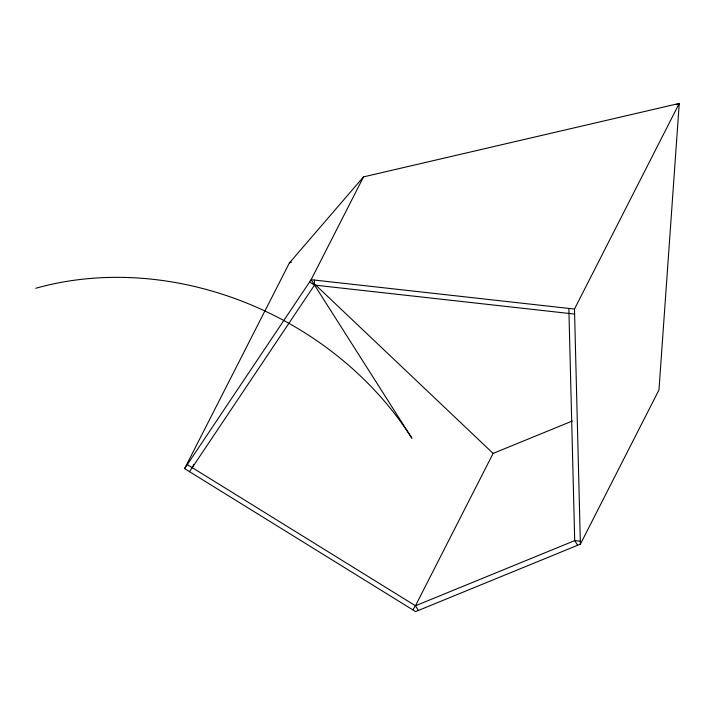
<?xml version="1.0" encoding="UTF-8"?>
<svg xmlns="http://www.w3.org/2000/svg" width="715" height="715" viewBox="0 0 715 715"><rect width="100%" height="100%" fill="white"/><g stroke="black" fill="none" stroke-linecap="round" stroke-linejoin="round"><path stroke-width="1.07" d="M184.595 468.62L289.369 262.986L363.524 176.882L679.25 103.416L658.98 389.916L580.401 544.142L415.621 611.584L184.595 468.62L311.132 279.699L363.524 176.882M192.228 467.637L193.747 464.652M412.769 609.815L415.469 605.784L493.109 453.417L572.215 421.046M580.401 544.142L574.476 309.05L679.25 103.416L676.158 104.685M189.52 471.668L314.502 285.079L314.377 280.066M289.369 262.986L291.434 262.137M187.294 464.58L415.469 605.784L574.708 540.62L580.33 541.246M574.476 309.05L311.132 279.699L411.894 438.224A305.484 254.737 27 0 0 35.75 288.27M574.601 314.073L314.502 285.079L309.577 282.032M315.467 284.856L493.109 453.417M577.631 545.277L574.708 540.62L568.854 308.424M415.469 605.784L418.391 610.449"/></g></svg>
